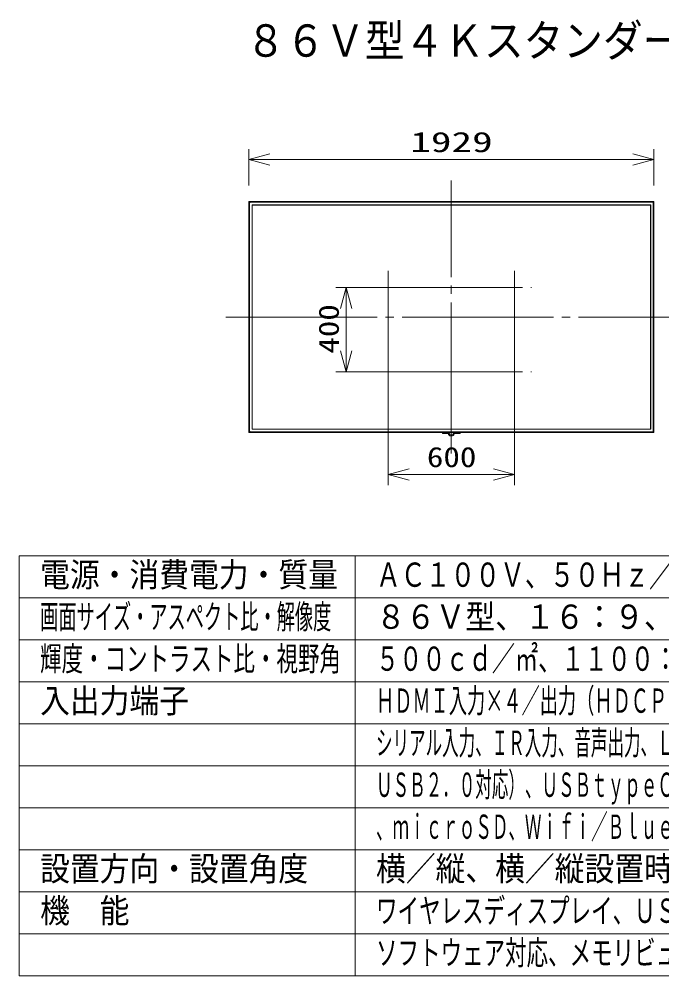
# Model space of a CAD drawing. Units: millimetres on the paper. Extents: x -63 to 64, y -59 to 59.
# Drawn here: x -62.5 to 14, y -54.6 to 59.3 of the extents above; entities that cross this region are included whole.
import ezdxf
from ezdxf.enums import TextEntityAlignment as Align

# ---------------------------------------------------------------- set-up
doc = ezdxf.new("R2010")
doc.units = ezdxf.units.MM
doc.linetypes.add('LONG_CHAIN', pattern=[21, 18, -1, 1, -1])
doc.layers.add('0-1_MOJI1', color=7, linetype='Continuous')
for name, color, linetype, lineweight in [('0-2_GAIKEI', 4, 'Continuous', 9), ('0-3_SUNPOU', 7, 'Continuous', 9), ('0-4_0', 7, 'Continuous', 9), ('0-5_WAKU', 4, 'Continuous', 9)]:
    doc.layers.add(name, color=color, linetype=linetype, lineweight=lineweight)
doc.styles.add('ＭＳ ゴシック', font='')
doc.styles.get('ＭＳ ゴシック').set_extended_font_data('MS Gothic')

# ---------------------------------------------------------------- blocks, each defined once
blk = doc.blocks.new('_Open30')
at = {"layer": '0-4_0'}
blk.add_line((0, 0), (-1, 0), dxfattribs=at)
blk.add_lwpolyline([(-1, 0.2679), (0, 0), (-1, -0.2679)], dxfattribs=at)

msp = doc.modelspace()

# ---------------------------------------------------------------- linework, layer by layer
at = {"layer": '0-2_GAIKEI', "color": 134, "linetype": 'LONG_CHAIN'}
for p, q in [((-11.041, 7.571), (-11.041, 40.075)), ((-18.548, 15.301), (-18.548, 29.341)), ((-3.533, 15.301), (-3.533, 29.341)), ((-20.581, 27.323), (-1.501, 27.323)), ((-37.877, 23.823), (15.795, 23.823)), ((-20.581, 17.319), (-1.501, 17.319))]:
    msp.add_line(p, q, dxfattribs=at)
at = {"layer": '0-2_GAIKEI', "color": 7}
for p, q in [((-35.16, 36.961), (-35.16, 37.465)), ((-35.16, 10.696), (-35.16, 36.951)), ((-35.052, 37.573), (-34.547, 37.573)), ((-34.538, 37.573), (12.466, 37.573)), ((12.98, 37.573), (12.475, 37.573)), ((13.088, 37.465), (13.088, 36.961)), ((13.088, 36.951), (13.088, 10.696)), ((-35.16, 10.182), (-35.16, 10.686)), ((13.088, 10.686), (13.088, 10.182)), ((-35.052, 10.073), (-34.547, 10.073)), ((-34.538, 10.073), (12.466, 10.073)), ((12.475, 10.073), (12.98, 10.073))]:
    msp.add_line(p, q, dxfattribs=at)
at = {"layer": '0-2_GAIKEI'}
for p, q in [((-35.111, 36.961), (-35.16, 36.961)), ((-35.16, 36.951), (-35.111, 36.951)), ((-35.111, 37.455), (-35.111, 10.202)), ((-35.111, 37.01), (-35.081, 37.01)), ((-35.081, 36.743), (-35.111, 36.743)), ((-35.111, 36.654), (-35.101, 36.615)), ((-35.101, 36.625), (-35.091, 36.615)), ((-35.101, 36.615), (-35.101, 11.032)), ((-35.081, 10.222), (-35.081, 37.425)), ((-35.061, 37.425), (-35.081, 37.425)), ((-35.061, 37.425), (-35.061, 10.222)), ((-35.032, 37.524), (12.466, 37.524)), ((-35.012, 37.504), (12.94, 37.504)), ((-35.012, 37.504), (-35.012, 37.485)), ((12.94, 37.485), (-35.012, 37.485)), ((-34.765, 37.188), (-34.775, 37.178)), ((-34.775, 10.469), (-34.775, 37.178)), ((-34.765, 37.198), (12.693, 37.198)), ((-34.597, 37.504), (-34.597, 37.524)), ((-34.547, 37.524), (-34.547, 37.573)), ((-34.547, 37.534), (-34.537, 37.534)), ((-34.538, 37.524), (-34.538, 37.573)), ((-34.33, 37.524), (-34.33, 37.504)), ((-34.201, 37.514), (-34.231, 37.524)), ((12.129, 37.514), (-34.201, 37.514)), ((-34.191, 37.504), (-34.201, 37.514)), ((12.13, 37.514), (12.12, 37.504)), ((12.159, 37.524), (12.13, 37.514)), ((12.258, 37.504), (12.258, 37.524)), ((12.466, 37.573), (12.466, 37.524)), ((12.466, 37.534), (12.475, 37.534)), ((12.466, 37.524), (12.96, 37.524)), ((12.475, 37.573), (12.475, 37.524)), ((12.525, 37.524), (12.525, 37.504)), ((12.703, 37.178), (12.693, 37.188)), ((12.703, 37.178), (12.703, 10.469)), ((12.94, 37.485), (12.94, 37.504)), ((12.989, 10.222), (12.989, 37.425)), ((13.009, 37.425), (12.99, 37.425)), ((13.009, 37.425), (13.009, 10.222)), ((13.009, 37.01), (13.039, 37.01)), ((13.039, 36.743), (13.009, 36.743)), ((13.009, 36.615), (13.029, 36.625)), ((13.029, 36.615), (13.039, 36.654)), ((13.029, 11.032), (13.029, 36.615)), ((13.039, 37.455), (13.039, 10.202)), ((13.039, 36.961), (13.039, 36.951)), ((13.088, 36.961), (13.039, 36.961)), ((13.039, 36.951), (13.088, 36.951)), ((-35.111, 10.696), (-35.16, 10.696)), ((-35.16, 10.686), (-35.111, 10.686)), ((-35.101, 11.032), (-35.111, 11.003)), ((-35.111, 10.904), (-35.081, 10.904)), ((-35.081, 10.637), (-35.111, 10.637)), ((-35.091, 11.042), (-35.101, 11.032)), ((-34.775, 10.469), (-34.765, 10.459)), ((12.693, 10.459), (-34.765, 10.459)), ((12.693, 10.459), (12.703, 10.469)), ((13.029, 11.032), (13.009, 11.042)), ((13.009, 10.904), (13.039, 10.904)), ((13.039, 10.637), (13.009, 10.637)), ((13.039, 11.003), (13.029, 11.032)), ((13.039, 10.696), (13.088, 10.696)), ((13.088, 10.686), (13.039, 10.686)), ((-35.081, 10.222), (-35.061, 10.222)), ((12.96, 10.123), (-35.032, 10.123)), ((-35.012, 10.172), (12.94, 10.172)), ((-35.012, 10.172), (-35.012, 10.153)), ((12.94, 10.153), (-35.012, 10.153)), ((-34.597, 10.123), (-34.597, 10.153)), ((-34.547, 10.073), (-34.547, 10.123)), ((-34.538, 10.123), (-34.538, 10.073)), ((-34.33, 10.153), (-34.33, 10.123)), ((-34.261, 10.153), (-34.231, 10.153)), ((-34.231, 10.143), (-11.466, 10.143)), ((-34.231, 10.123), (-34.201, 10.133)), ((-34.201, 10.133), (-34.191, 10.143)), ((-34.201, 10.133), (-11.318, 10.133)), ((-12.099, 10.073), (-12.099, 10.024)), ((-12.049, 9.975), (-11.426, 9.975)), ((-11.466, 10.153), (-11.436, 10.153)), ((-11.426, 9.975), (-11.387, 9.994)), ((-11.387, 10.073), (-11.387, 10.064)), ((-11.337, 10.064), (-11.328, 10.073)), ((-11.318, 10.073), (-11.328, 10.054)), ((-11.328, 10.073), (-11.328, 10.014)), ((-11.298, 10.054), (-11.328, 10.014)), ((-11.308, 10.153), (-11.318, 10.123)), ((-11.318, 10.123), (-11.318, 10.133)), ((-11.298, 10.123), (-11.298, 10.153)), ((-11.288, 10.073), (-11.298, 10.054)), ((-11.298, 9.995), (-11.298, 10.073)), ((-11.268, 10.153), (-11.278, 10.123)), ((-11.248, 10.153), (-11.268, 10.123)), ((-11.09, 9.678), (-10.982, 9.678)), ((-10.823, 10.153), (-10.814, 10.123)), ((-10.804, 10.153), (-10.794, 10.123)), ((-10.784, 10.073), (-10.774, 10.054)), ((-10.774, 10.153), (-10.774, 10.123)), ((-10.774, 10.073), (-10.774, 9.995)), ((-10.774, 10.054), (-10.744, 10.014)), ((-10.764, 10.153), (-10.754, 10.123)), ((-10.754, 10.123), (-10.754, 10.133)), ((-10.754, 10.133), (12.129, 10.133)), ((-10.754, 10.073), (-10.744, 10.054)), ((-10.744, 10.083), (-10.744, 9.965)), ((-10.744, 10.073), (-10.744, 10.014)), ((-10.685, 10.064), (-10.744, 10.064)), ((-10.685, 10.064), (-10.695, 9.965)), ((-10.685, 10.064), (-10.685, 10.073)), ((-10.685, 9.994), (-10.645, 9.975)), ((-10.646, 9.975), (-10.023, 9.975)), ((-10.645, 10.153), (-10.616, 10.153)), ((-10.616, 10.143), (12.159, 10.143)), ((-9.973, 10.024), (-9.973, 10.073)), ((12.12, 10.143), (12.13, 10.133)), ((12.13, 10.133), (12.159, 10.123)), ((12.159, 10.153), (12.189, 10.153)), ((12.258, 10.123), (12.258, 10.153)), ((12.466, 10.073), (12.466, 10.123)), ((12.475, 10.123), (12.475, 10.073)), ((12.525, 10.153), (12.525, 10.123)), ((12.94, 10.153), (12.94, 10.172)), ((12.99, 10.222), (13.009, 10.222))]:
    msp.add_line(p, q, dxfattribs=at)
at = {"layer": '0-2_GAIKEI', "color": 7}
for points in [[(-35.051, 37.573), (-35.111, 37.564), (-35.15, 37.524), (-35.16, 37.465)], [(13.088, 37.465), (13.079, 37.524), (13.029, 37.564), (12.98, 37.573)], [(-35.16, 10.182), (-35.15, 10.133), (-35.111, 10.083), (-35.051, 10.073)], [(12.98, 10.073), (13.029, 10.083), (13.079, 10.133), (13.088, 10.182)]]:
    msp.add_lwpolyline(points, dxfattribs=at)
at = {"layer": '0-2_GAIKEI'}
for points in [[(-35.032, 37.524), (-35.081, 37.504), (-35.101, 37.455)], [(-35.012, 37.494), (-35.061, 37.475), (-35.081, 37.425)], [(-35.012, 37.475), (-35.051, 37.465), (-35.061, 37.425)], [(13.009, 37.425), (12.99, 37.475), (12.94, 37.494)], [(12.99, 37.425), (12.98, 37.465), (12.94, 37.475)], [(13.029, 37.455), (13.009, 37.504), (12.96, 37.524)], [(-35.101, 10.202), (-35.081, 10.153), (-35.032, 10.133)], [(-35.081, 10.222), (-35.061, 10.172), (-35.012, 10.153)], [(-35.061, 10.222), (-35.051, 10.182), (-35.012, 10.172)], [(-12.098, 10.024), (-12.089, 9.984), (-12.049, 9.975)], [(-11.337, 10.064), (-11.387, 10.064), (-11.377, 9.965)], [(-11.09, 9.678), (-11.199, 9.698), (-11.298, 9.757), (-11.357, 9.856), (-11.377, 9.965)], [(-10.981, 9.678), (-10.892, 9.688), (-10.813, 9.737), (-10.754, 9.797), (-10.705, 9.876), (-10.695, 9.965)], [(-10.023, 9.975), (-9.983, 9.984), (-9.973, 10.024)], [(12.94, 10.172), (12.98, 10.182), (12.99, 10.222)], [(12.94, 10.153), (12.99, 10.172), (13.009, 10.222)], [(12.96, 10.133), (13.009, 10.153), (13.029, 10.202)]]:
    msp.add_lwpolyline(points, dxfattribs=at)
msp.add_lwpolyline([(-34.745, 37.158), (-34.745, 10.489), (12.673, 10.489), (12.673, 37.158)], close=True, dxfattribs=at)
for centre, radius, start, end in [((-11.229, 10.006), 0.0695, 188.92047, 211.68561), ((-10.968, 10.102), 0.347, 202.57592, 214.96387), ((-11.021, 10.064), 0.281, 214.68661, 241.62658), ((-11.037, 10.037), 0.25, 241.99406, 269.84572), ((-11.038, 10.04), 0.253, 270.09051, 297.7542), ((-11.057, 10.071), 0.289, 298.08127, 324.61034), ((-11.11, 10.111), 0.355, 324.32066, 336.5206), ((-10.841, 10.006), 0.0675, 326.95783, 350.62042)]:
    msp.add_arc(centre, radius, start, end, dxfattribs=at)
at = {"layer": '0-3_SUNPOU'}
for p, q in [((-35.16, 39.465), (-35.16, 43.823)), ((13.088, 39.465), (13.088, 43.823)), ((-32.66, 42.573), (10.588, 42.573)), ((-20.548, 27.323), (-24.798, 27.323)), ((-23.548, 24.823), (-23.548, 19.819)), ((-20.548, 17.319), (-24.798, 17.319)), ((-18.548, 15.319), (-18.548, 3.823)), ((-3.533, 15.319), (-3.533, 3.823)), ((-16.048, 5.073), (-6.033, 5.073))]:
    msp.add_line(p, q, dxfattribs=at)
at = {"layer": '0-5_WAKU', "color": 3}
for p, q in [((62.493, -4.601), (-62.507, -4.601)), ((-62.507, -54.601), (-62.507, -4.601)), ((-22.507, -54.601), (-22.507, -4.601)), ((-62.507, -54.601), (62.493, -54.601))]:
    msp.add_line(p, q, dxfattribs=at)
at = {"layer": '0-5_WAKU'}
for p, q in [((62.493, -9.601), (-62.507, -9.601)), ((62.493, -14.601), (-62.507, -14.601)), ((62.493, -19.601), (-62.507, -19.601)), ((62.493, -24.601), (-62.507, -24.601)), ((62.493, -29.601), (-62.507, -29.601)), ((-62.507, -34.601), (62.493, -34.601)), ((-62.507, -39.601), (62.493, -39.601)), ((-62.507, -44.601), (62.493, -44.601)), ((-62.507, -49.601), (62.493, -49.601))]:
    msp.add_line(p, q, dxfattribs=at)

# ---------------------------------------------------------------- block references
at = {"layer": '0-3_SUNPOU', "xscale": 2.5, "yscale": 2.5}
for p, rotation in [((-35.16, 42.573), 180), ((-23.548, 27.323), 90), ((-23.548, 17.319), 270), ((-18.548, 5.073), 180)]:
    msp.add_blockref('_Open30', p, dxfattribs=dict(at, rotation=rotation))
for p in [(13.088, 42.573), (-3.533, 5.073)]:
    msp.add_blockref('_Open30', p, dxfattribs=at)

# ---------------------------------------------------------------- texts
at = {"layer": '0-1_MOJI1', "style": 'ＭＳ ゴシック'}
for s, height, width, p in [('８６Ｖ型４Ｋスタンダード液晶ディスプレイ', 3.849, 0.9, (-35.507, 53.659)), ('電源・消費電力・質量', 2.889, 0.9, (-60.007, -9.156)), ('ＡＣ１００Ｖ、５０Ｈｚ／６０Ｈｚ、２５０Ｗ、６２．９Ｋｇ', 2.889, 0.75, (-20.007, -9.156)), ('画面サイズ・アスペクト比・解像度', 2.889, 0.55, (-60.007, -14.156)), ('８６Ｖ型、１６：９、３８４０×２１６０', 2.889, 0.9, (-20.007, -14.156)), ('輝度・コントラスト比・視野角', 2.886, 0.65, (-60.007, -19.156)), ('５００ｃｄ／㎡、１１００：１、１７８°／１７８°（ＣＲ＞１０）', 2.889, 0.7, (-20.007, -19.156)), ('入出力端子', 2.889, 0.9, (-60.007, -24.156)), ('ＨＤＭＩ入力×４／出力（ＨＤＣＰ２．２対応）、ＤｉｓｐｌａｙＰｏｒｔ入力、', 2.889, 0.55, (-20.007, -24.156)), ('シリアル入力、ＩＲ入力、音声出力、ＬＡＮ、ＵＳＢｔｙｐｅＡ×３（ＵＳＢ３．０対応、', 2.886, 0.5, (-20.007, -29.156)), ('ＵＳＢ２．０対応）、ＵＳＢｔｙｐｅＣ（ＵＳＢ３．０対応、ＤＰ Ａｌｔ Ｍｏｄｅ対応）', 2.889, 0.5, (-20.007, -34.156)), ('、ｍｉｃｒｏＳＤ、Ｗｉｆｉ／Ｂｌｕｅｔｏｏｔｈ、スロット（Ｉｎｔｅｌ ＳＤＭ仕様）', 2.889, 0.5, (-20.007, -39.156)), ('設置方向・設置角度', 2.889, 0.9, (-60.007, -44.156)), ('横／縦、横／縦設置時 前後傾２０度', 2.889, 0.9, (-20.007, -44.156)), ('機\u3000能', 2.889, 0.9, (-60.007, -49.156)), ('ワイヤレスディスプレイ、ＵＳＢメディアプレイヤー、複数台監視制御', 2.889, 0.65, (-20.007, -49.156)), ('ソフトウェア対応、メモリビューワー機能、連続稼働時間２４時間／日', 2.889, 0.65, (-20.007, -54.156))]:
    msp.add_text(s, height=height, dxfattribs=dict(at, width=width)).set_placement(p, align=Align.BOTTOM_LEFT)
at = {"layer": '0-3_SUNPOU', "style": 'ＭＳ ゴシック'}
for s, width, p in [('1929', 1.5, (-15.928, 42.736)), ('600', 1.2, (-13.946, 5.236))]:
    msp.add_text(s, height=2.405, dxfattribs=dict(at, width=width)).set_placement(p, align=Align.BOTTOM_LEFT)
at = {"layer": '0-3_SUNPOU', "style": 'ＭＳ ゴシック', "width": 1.2}
msp.add_text('400', height=2.405, rotation=90, dxfattribs=at).set_placement((-23.711, 19.464), align=Align.BOTTOM_LEFT)

doc.saveas('drawing.dxf')
